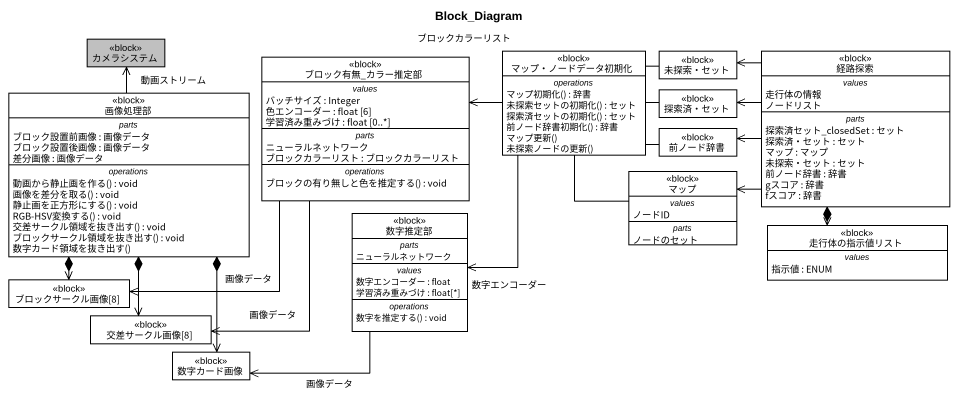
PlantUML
@startuml
title Block_Diagram
hide circle
hide empty members
class カメラシステム <<block>> #C0C0C0
class ブロック有無_カラー推定部 <<block>> #FFFFFF {
  -- values --
  バッチサイズ : Integer
  色エンコーダー : float [6]
  学習済み重みづけ : float [0..*]
  -- parts --
  ニューラルネットワーク
  ブロックカラーリスト : ブロックカラーリスト
  -- operations --
  ブロックの有り無しと色を推定する() : void
}
class "マップ・ノードデータ初期化" as マップ_ノードデータ初期化 <<block>> #FFFFFF {
  -- operations --
  マップ初期化() : 辞書
  未探索セットの初期化() : セット
  探索済セットの初期化() : セット
  前ノード辞書初期化() : 辞書
  マップ更新()
  未探索ノードの更新()
}
class "未探索・セット" as 未探索_セット <<block>> #FFFFFF
class 経路探索 <<block>> #FFFFFF {
  -- values --
  走行体の情報
  ノードリスト
  -- parts --
  探索済セット_closedSet : セット
  探索済・セット : セット
  マップ : マップ
  未探索・セット : セット
  前ノード辞書 : 辞書
  gスコア : 辞書
  fスコア : 辞書
}
class 画像処理部 <<block>> #FFFFFF {
  -- parts --
  ブロック設置前画像 : 画像データ
  ブロック設置後画像 : 画像データ
  差分画像 : 画像データ
  -- operations --
  動画から静止画を作る() : void
  画像を差分を取る() : void
  静止画を正方形にする() : void
  RGB-HSV変換する() : void
  交差サークル領域を抜き出す() : void
  ブロックサークル領域を抜き出す() : void
  数字カード領域を抜き出す()
}
class "探索済・セット" as 探索済_セット <<block>> #FFFFFF
class 前ノード辞書 <<block>> #FFFFFF
class マップ <<block>> #FFFFFF {
  -- values --
  ノードID
  -- parts --
  ノードのセット
}
class 数字推定部 <<block>> #FFFFFF {
  -- parts --
  ニューラルネットワーク
  -- values --
  数字エンコーダー : float
  学習済み重みづけ : float[*]
  -- operations --
  数字を推定する() : void
}
class 走行体の指示値リスト <<block>> #FFFFFF {
  -- values --
  指示値 : ENUM
}
class "ブロックサークル画像[8]" as ブロックサークル画像_8 <<block>> #FFFFFF
class "交差サークル画像[8]" as 交差サークル画像_8 <<block>> #FFFFFF
class 数字カード画像 <<block>> #FFFFFF
ブロック有無_カラー推定部 -left-> ブロックサークル画像_8 : 画像データ
ブロック有無_カラー推定部 --> 交差サークル画像_8 : 画像データ
マップ_ノードデータ初期化 -left-> ブロック有無_カラー推定部 : ブロックカラーリスト
マップ_ノードデータ初期化 -right- 未探索_セット
マップ_ノードデータ初期化 -right- 探索済_セット
マップ_ノードデータ初期化 -right- 前ノード辞書
マップ_ノードデータ初期化 -- マップ
マップ_ノードデータ初期化 --> 数字推定部 : 数字エンコーダー
経路探索 -left-> 未探索_セット
経路探索 -left-> 探索済_セット
経路探索 -left-> 前ノード辞書
経路探索 -left-> マップ
経路探索 *--> 走行体の指示値リスト
画像処理部 -up-> カメラシステム : 動画ストリーム
画像処理部 *--> ブロックサークル画像_8
画像処理部 *--> 交差サークル画像_8
画像処理部 *--> 数字カード画像
数字推定部 -left-> 数字カード画像 : 画像データ
@enduml
